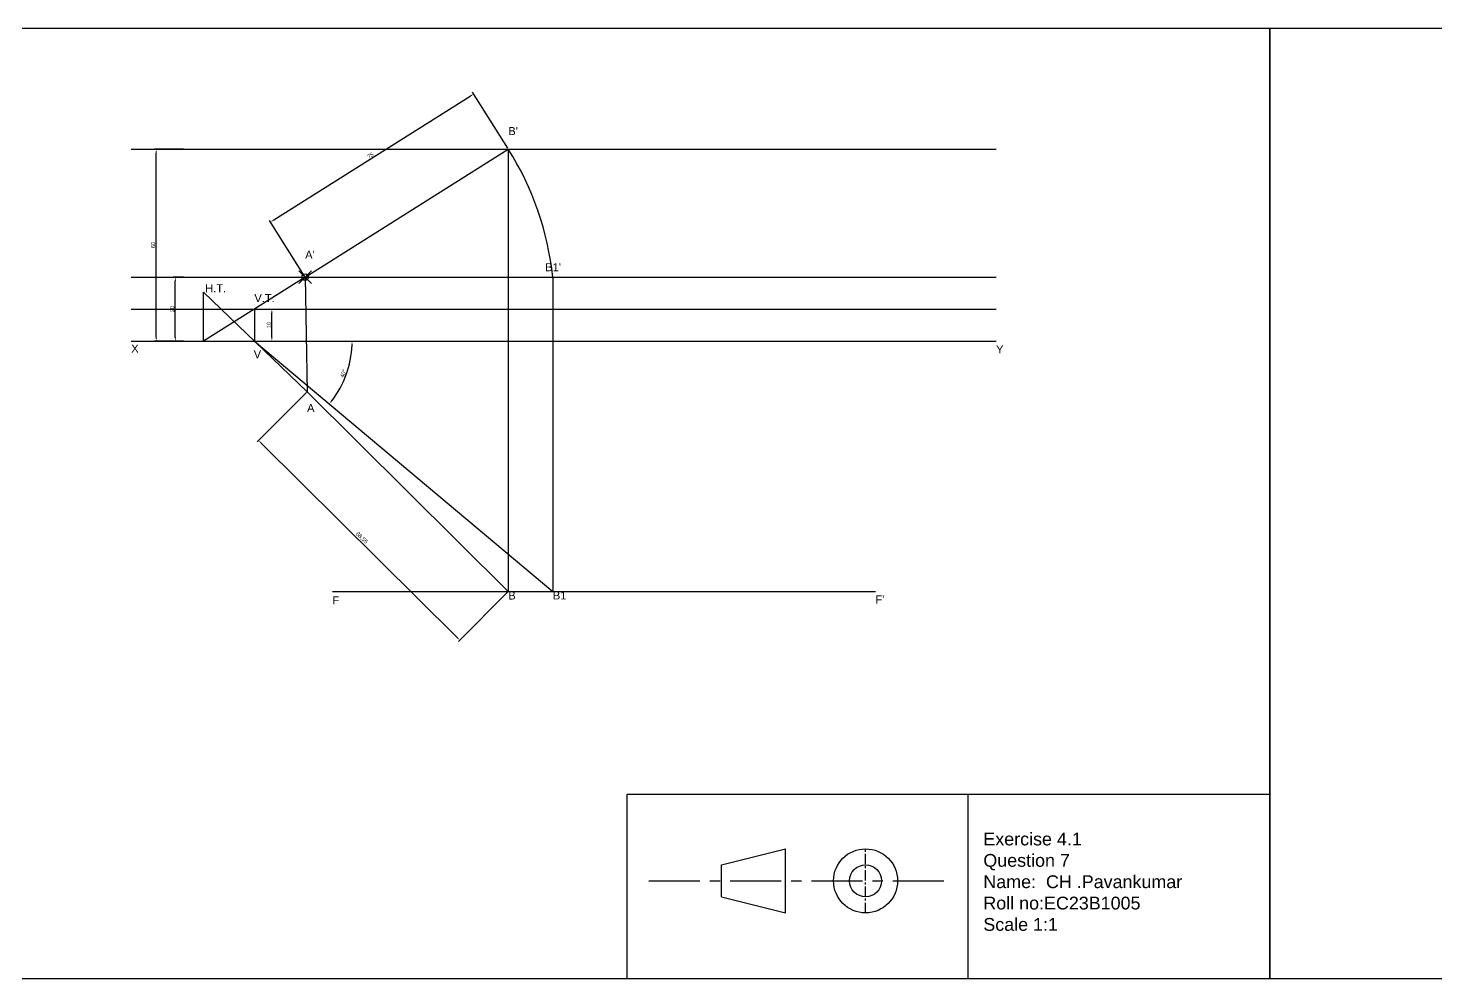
# Model space of a CAD drawing. Header units: millimetres. Extents: x 2477 to 7517, y 1798 to 2095.
# Drawn here: x 5029.6 to 5469.3, y 1798.3 to 2095.3 of the extents above; entities that cross this region are included whole.
import ezdxf

# ---------------------------------------------------------------- set-up
doc = ezdxf.new("R2010")
doc.units = ezdxf.units.MM
doc.header["$PDMODE"] = 35
doc.header["$PDSIZE"] = 2
doc.linetypes.add('CENTER', pattern=[50.8, 31.75, -6.35, 6.35, -6.35])
doc.styles.get("Standard").update_dxf_attribs({"font": 'arial.ttf'})
doc.dimstyles.new('ISO-25', dxfattribs={"dimscale": 0.5, "dimtxt": 2.5, "dimasz": 2.5, "dimexe": 1.25, "dimexo": 0.625, "dimtad": 1, "dimtxsty": 'Standard', "dimcen": 2.5, "dimadec": 0, "dimazin": 0, "dimtfac": 1, "dimtmove": 0, "dimatfit": 3, "dimfxl": 1, "dimarcsym": 0})

# ---------------------------------------------------------------- blocks, each defined once
blk = doc.blocks.new('*D51')
at = {"color": 0, "lineweight": -2, "transparency": 16777216}
for p, q in [((5179.4, 2057.85), (5168.4, 2075.3)), ((5106.35, 2035.44), (5167.68, 2074.11)), ((5115.96, 2017.85), (5104.96, 2035.3))]:
    blk.add_line(p, q, dxfattribs=at)
at = {"color": 0, "transparency": 16777216}
for points in [[(5167.56, 2074.28), (5167.79, 2073.93), (5168.73, 2074.77)], [(5106.24, 2035.62), (5106.46, 2035.27), (5105.29, 2034.77)]]:
    blk.add_solid(points, dxfattribs=at)
at = {"layer": 'Defpoints', "color": 0, "transparency": 16777216}
for p in [(5168.73, 2074.77), (5179.57, 2057.58), (5116.13, 2017.58)]:
    blk.add_point(p, dxfattribs=at)
at = {"color": 0, "transparency": 16777216, "insert": (5136.51, 2055.58), "char_height": 1.25, "attachment_point": 5, "rotation": 32.231}
blk.add_mtext('75', dxfattribs=at)
blk = doc.blocks.new('*D52')
at = {"color": 0, "lineweight": -2, "transparency": 16777216}
blk.add_arc((5100.27, 1997.58), 30.53, 322.3463, 357.6537, dxfattribs=at)
at = {"color": 0, "transparency": 16777216}
for points in [[(5130.56, 1996.34), (5130.98, 1996.33), (5130.79, 1997.58)], [(5124.6, 1978.81), (5124.27, 1979.07), (5123.65, 1977.96)]]:
    blk.add_solid(points, dxfattribs=at)
at = {"layer": 'Defpoints', "color": 0, "transparency": 16777216}
for p in [(5061.8, 1997.58), (5100.27, 1997.58), (5331.91, 1997.58), (5127.55, 1983.88), (5211.72, 1904.06)]:
    blk.add_point(p, dxfattribs=at)
at = {"color": 0, "transparency": 16777216, "insert": (5128.06, 1987.47), "char_height": 1.25, "attachment_point": 5, "rotation": 70}
blk.add_mtext('40°', dxfattribs=at)
blk = doc.blocks.new('*D53')
at = {"color": 0, "lineweight": -2, "transparency": 16777216}
for p, q in [((5100.58, 2007.58), (5106.36, 2007.58)), ((5105.74, 1998.83), (5105.74, 2006.33)), ((5100.58, 1997.58), (5106.36, 1997.58))]:
    blk.add_line(p, q, dxfattribs=at)
at = {"color": 0, "transparency": 16777216}
for points in [[(5105.53, 2006.33), (5105.95, 2006.33), (5105.74, 2007.58)], [(5105.53, 1998.83), (5105.95, 1998.83), (5105.74, 1997.58)]]:
    blk.add_solid(points, dxfattribs=at)
at = {"layer": 'Defpoints', "color": 0, "transparency": 16777216}
for p in [(5100.27, 2007.58), (5105.74, 2007.58), (5100.27, 1997.58)]:
    blk.add_point(p, dxfattribs=at)
at = {"color": 0, "transparency": 16777216, "insert": (5104.79, 2002.58), "char_height": 1.25, "attachment_point": 5, "rotation": 90}
blk.add_mtext('10', dxfattribs=at)
blk = doc.blocks.new('*D54')
at = {"color": 0, "lineweight": -2, "transparency": 16777216}
for p, q in [((5078.11, 2057.58), (5068.98, 2057.58)), ((5069.61, 1998.83), (5069.61, 2056.33)), ((5078.11, 1997.58), (5068.98, 1997.58))]:
    blk.add_line(p, q, dxfattribs=at)
at = {"color": 0, "transparency": 16777216}
for points in [[(5069.4, 2056.33), (5069.82, 2056.33), (5069.61, 2057.58)], [(5069.4, 1998.83), (5069.82, 1998.83), (5069.61, 1997.58)]]:
    blk.add_solid(points, dxfattribs=at)
at = {"layer": 'Defpoints', "color": 0, "transparency": 16777216}
for p in [(5069.61, 2057.58), (5078.42, 2057.58), (5078.42, 1997.58)]:
    blk.add_point(p, dxfattribs=at)
at = {"color": 0, "transparency": 16777216, "insert": (5068.66, 2027.58), "char_height": 1.25, "attachment_point": 5, "rotation": 90}
blk.add_mtext('60', dxfattribs=at)
blk = doc.blocks.new('*D55')
at = {"color": 0, "lineweight": -2, "transparency": 16777216}
for p, q in [((5078.11, 2017.58), (5074.96, 2017.58)), ((5075.58, 1998.83), (5075.58, 2016.33)), ((5078.11, 1997.58), (5074.96, 1997.58))]:
    blk.add_line(p, q, dxfattribs=at)
at = {"color": 0, "transparency": 16777216}
for points in [[(5075.37, 2016.33), (5075.79, 2016.33), (5075.58, 2017.58)], [(5075.37, 1998.83), (5075.79, 1998.83), (5075.58, 1997.58)]]:
    blk.add_solid(points, dxfattribs=at)
at = {"layer": 'Defpoints', "color": 0, "transparency": 16777216}
for p in [(5075.58, 2017.58), (5078.42, 2017.58), (5078.42, 1997.58)]:
    blk.add_point(p, dxfattribs=at)
at = {"color": 0, "transparency": 16777216, "insert": (5074.63, 2007.58), "char_height": 1.25, "attachment_point": 5, "rotation": 90}
blk.add_mtext('20', dxfattribs=at)
blk = doc.blocks.new('*D122')
at = {"color": 0, "lineweight": -2, "transparency": 16777216}
for p, q in [((5116.51, 1981.53), (5101.17, 1966.08)), ((5102.5, 1965.64), (5163.56, 1905.02)), ((5179.35, 1919.15), (5164.01, 1903.69))]:
    blk.add_line(p, q, dxfattribs=at)
at = {"color": 0, "transparency": 16777216}
for points in [[(5102.65, 1965.79), (5102.35, 1965.49), (5101.61, 1966.52)], [(5163.71, 1905.16), (5163.41, 1904.87), (5164.45, 1904.14)]]:
    blk.add_solid(points, dxfattribs=at)
at = {"layer": 'Defpoints', "color": 0, "transparency": 16777216}
for p in [(5116.73, 1981.75), (5179.57, 1919.37), (5164.45, 1904.14)]:
    blk.add_point(p, dxfattribs=at)
at = {"color": 0, "transparency": 16777216, "insert": (5133.78, 1936.08), "char_height": 1.25, "attachment_point": 5, "rotation": 315.2063}
blk.add_mtext('88,55', dxfattribs=at)

msp = doc.modelspace()

# ---------------------------------------------------------------- linework, layer by layer
for p, q in [((5061.8, 2057.585), (5331.908, 2057.585)), ((5179.571, 2057.585), (5179.571, 1919.368)), ((5061.8, 2017.585), (5331.908, 2017.585)), ((5116.128, 2017.585), (5084.407, 1997.585)), ((5116.128, 2017.585), (5116.735, 1981.753)), ((5193.482, 2017.585), (5193.482, 1919.368)), ((5116.735, 1981.753), (5084.407, 2012.833)), ((5084.407, 1997.585), (5084.407, 2012.833)), ((5061.8, 2007.585), (5331.908, 2007.585)), ((5100.267, 2007.585), (5100.267, 1997.585)), ((5061.8, 1997.585), (5331.908, 1997.585)), ((5100.267, 1997.585), (5193.482, 1919.368)), ((5191.128, 1921.343), (5191.128, 1921.343)), ((5124.643, 1919.368), (5294.232, 1919.368)), ((5246.163, 1833.966), (5266.163, 1838.966)), ((5266.163, 1818.966), (5266.163, 1838.966)), ((5246.163, 1823.966), (5246.163, 1833.966)), ((5246.163, 1823.966), (5266.163, 1818.966))]:
    msp.add_line(p, q)
at = {"color": 3}
for p, q in [((5116.128, 2017.585), (5179.571, 2057.585)), ((5116.735, 1981.753), (5179.571, 1919.368))]:
    msp.add_line(p, q, dxfattribs=at)
at = {"color": 7, "true_color": 0xffffff}
msp.add_line((5323.141, 1856.042), (5323.141, 1798.349), dxfattribs=at)
at = {"linetype": 'CENTER', "ltscale": 0.1}
msp.add_line((5291.163, 1818.966), (5291.163, 1838.966), dxfattribs=at)
at = {"linetype": 'CENTER', "ltscale": 0.5}
msp.add_line((5223.49, 1828.966), (5317.685, 1828.966), dxfattribs=at)
for points in [[(4997.443, 2095.349), (5417.443, 2095.349), (5417.443, 1798.349), (4997.443, 1798.349)], [(5417.443, 2095.349), (5837.443, 2095.349), (5837.443, 1798.349), (5417.443, 1798.349)]]:
    msp.add_lwpolyline(points, close=True)
at = {"color": 7, "true_color": 0xffffff}
msp.add_lwpolyline([(5417.443, 1798.349), (5216.682, 1798.349), (5216.682, 1856.042), (5417.443, 1856.042)], close=True, dxfattribs=at)
for radius in [10, 5]:
    msp.add_circle((5291.163, 1828.966), radius)
msp.add_arc((5100.267, 2007.585), 93.75, 6.1232, 32.23095)
msp.add_point((5116.128, 2017.585))

# ---------------------------------------------------------------- texts
at = {"color": 7, "true_color": 0xffffff, "char_height": 2.5, "attachment_point": 1}
for s, insert in [("B'", (5179.571, 2064.449)), ("A'", (5116.128, 2025.804)), ("B1'", (5191.106, 2021.911)), ('H.T.', (5084.876, 2015.333)), ('V.T.', (5100.267, 2012.248)), ('X', (5061.8, 1996.477)), ('Y', (5331.908, 1996.242)), ('V', (5100.06, 1994.716)), ('A', (5116.735, 1977.931)), ('F', (5124.643, 1917.831)), ('B', (5179.571, 1919.353)), ('B1', (5193.482, 1919.368)), ("F'", (5294.232, 1918.108))]:
    msp.add_mtext_dynamic_manual_height_columns(s, width=4.42811, gutter_width=39.618, heights=[0], dxfattribs=dict(at, insert=insert))
at = {"color": 6, "insert": (5327.951, 1844.028), "char_height": 4, "attachment_point": 1}
msp.add_mtext_dynamic_manual_height_columns('{\\C256;\\c16777215;Exercise 4.1^JQuestion 7\\PName:  CH .Pavankumar \\PRoll no:EC23B1005\\PScale 1:1}', width=90.33607, gutter_width=12.5, heights=[35.907], dxfattribs=at)

# ---------------------------------------------------------------- dimensions: what is measured, and where the dimension line sits
at = {"color": 7, "true_color": 0xffffff}
for p1, p2, distance, picture, middle in [((5116.128, 2017.585), (5179.571, 2057.585), 20.321, '*D51', (5136.506, 2055.577)), ((5116.735, 1981.753), (5179.571, 1919.368), -21.464, '*D122', (5133.78, 1936.083))]:
    dim = msp.add_aligned_dim(p1=p1, p2=p2, distance=distance, dimstyle='ISO-25', dxfattribs=at)
    dim.commit()
    dim.dimension.update_dxf_attribs({"geometry": picture, "text_midpoint": middle})
for base, p1, p2, picture, middle in [((5069.61, 2057.585), (5078.422, 1997.585), (5078.422, 2057.585), '*D54', (5068.659, 2027.585)), ((5075.582, 2017.585), (5078.422, 1997.585), (5078.422, 2017.585), '*D55', (5074.632, 2007.585)), ((5105.738, 2007.585), (5100.267, 1997.585), (5100.267, 2007.585), '*D53', (5104.787, 2002.585))]:
    dim = msp.add_linear_dim(base=base, p1=p1, p2=p2, angle=90, dimstyle='ISO-25', dxfattribs=at)
    dim.commit()
    dim.dimension.update_dxf_attribs({"geometry": picture, "text_midpoint": middle})
dim = msp.add_angular_dim_2l(base=(5127.547, 1983.884), line1=((5061.8, 1997.585), (5331.908, 1997.585)), line2=((5100.267, 1997.585), (5211.721, 1904.064)), dimstyle='ISO-25', dxfattribs=at)
dim.commit()
dim.dimension.update_dxf_attribs({"geometry": '*D52', "text_midpoint": (5128.059, 1987.469)})

doc.saveas('drawing.dxf')
